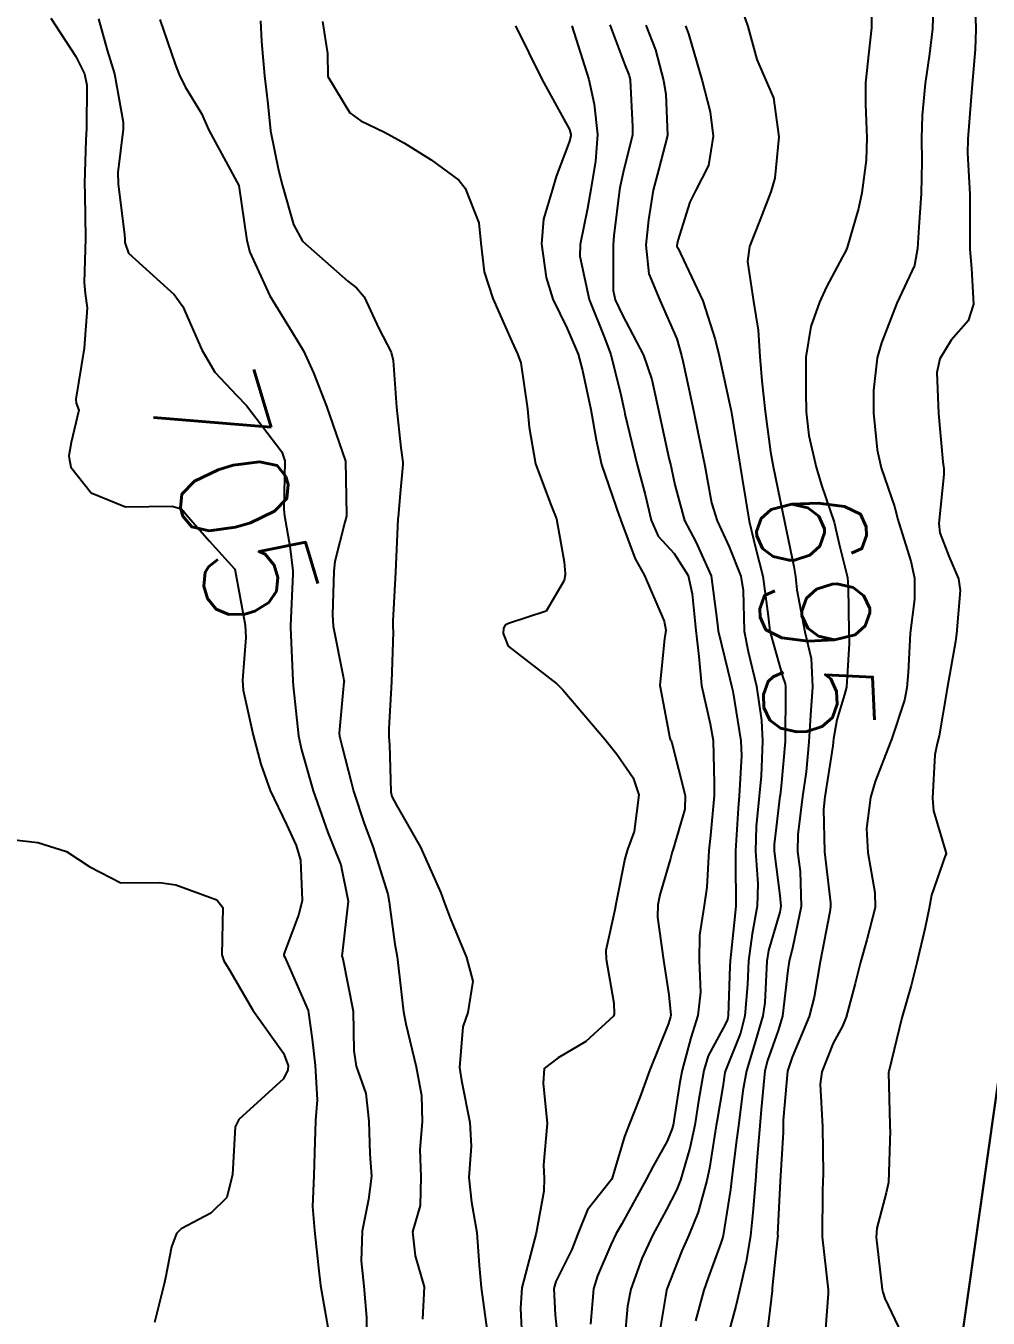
# Model space of a CAD drawing. Header units: metres. Extents: x 298520 to 308411, y 7433745 to 7450750.
# Drawn here: x 301160.29 to 301195.33, y 7443502.02 to 7443549.05 of the extents above; entities that cross this region are included whole.
import ezdxf
from ezdxf.enums import TextEntityAlignment as Align

# ---------------------------------------------------------------- set-up
doc = ezdxf.new("R2010")
doc.units = ezdxf.units.M
doc.header["$LTSCALE"] = 10
doc.linetypes.add('CONTINUO', pattern=[0])
doc.linetypes.add('DASHED', pattern=[0.75, 0.5, -0.25])
for name, color, linetype in [('Cotas', 45, 'Continuous'), ('Curvas de Nivel 1m', 11, 'Continuous'), ('Curvas de Nivel 5m', 15, 'Continuous'), ('Eixo_Estaqueamento', 45, 'CONTINUO'), ('Linha Férrea', 251, 'TRACKS'), ('Vias Secundárias', 230, 'DASHED')]:
    doc.layers.add(name, color=color, linetype=linetype)
doc.styles.add('Style-STANDARD', font='STANDARD.shx')
doc.linetypes.add('TRACKS', pattern='A,0.15,[130,ltypeshp.shx,S=0.25,R=0,X=0,Y=0],0.15', length=0.3)

msp = doc.modelspace()

# ---------------------------------------------------------------- linework, layer by layer
at = {"layer": 'Curvas de Nivel 1m', "flags": 128}
for points, elevation in [([(301186.142, 7443550.302), (301186.583, 7443549.023), (301186.915, 7443547.822), (301187.259, 7443547.013), (301187.514, 7443546.426), (301187.708, 7443545.006), (301187.562, 7443543.506), (301187.423, 7443543.009), (301187.033, 7443542.005), (301186.637, 7443541.021), (301186.572, 7443540.475), (301186.786, 7443539.018), (301186.956, 7443537.979), (301187.019, 7443537.014), (301187.089, 7443536.129), (301187.212, 7443535.018), (301187.406, 7443533.55), (301187.5, 7443533.014), (301187.913, 7443531.01), (301188.262, 7443529.37), (301188.317, 7443529.004), (301188.366, 7443528.523), (301188.653, 7443526.998), (301188.885, 7443526.026), (301188.938, 7443524.994), (301188.862, 7443523.96), (301188.808, 7443522.995), (301188.702, 7443521.896), (301188.57, 7443520.998), (301188.401, 7443519.623), (301188.391, 7443519.001), (301188.486, 7443518.275), (301188.524, 7443516.998), (301188.206, 7443515.481), (301188.084, 7443515.005), (301188.04, 7443514.683), (301187.839, 7443513.008), (301187.688, 7443512.485), (301187.293, 7443511.398), (301187.201, 7443511.015), (301187.063, 7443509.612), (301187.014, 7443509.016), (301186.912, 7443507.739), (301186.856, 7443507.018), (301186.769, 7443505.861), (301186.683, 7443505.019), (301186.526, 7443504.083), (301186.279, 7443503.023), (301186.139, 7443502.452), (301185.759, 7443501.028)], 696), ([(301194.851, 7443550.215), (301194.887, 7443548.922), (301194.855, 7443548.183), (301194.745, 7443546.924), (301194.702, 7443546.318), (301194.596, 7443544.925), (301194.584, 7443544.416), (301194.671, 7443542.924), (301194.669, 7443542.301), (301194.665, 7443540.924), (301194.73, 7443540.216), (301194.795, 7443538.922), (301194.607, 7443538.314), (301193.99, 7443537.607), (301193.567, 7443536.936), (301193.467, 7443536.427), (301193.526, 7443534.937), (301193.687, 7443533.183), (301193.724, 7443532.933), (301193.723, 7443532.725), (301193.531, 7443530.936), (301193.575, 7443530.601), (301193.901, 7443529.75), (301194.247, 7443528.926), (301194.313, 7443528.499), (301194.181, 7443526.927), (301194.141, 7443526.646), (301193.843, 7443524.93), (301193.544, 7443523.207), (301193.479, 7443522.935), (301193.393, 7443522.521), (301193.3, 7443520.937), (301193.337, 7443520.486), (301193.774, 7443519.016), (301193.799, 7443518.93), (301193.8, 7443518.902), (301193.772, 7443518.84), (301193.275, 7443517.412), (301193.183, 7443516.938), (301193.035, 7443516.24), (301192.735, 7443514.945), (301192.533, 7443514.126), (301192.191, 7443512.953), (301191.711, 7443510.997), (301191.708, 7443510.959), (301191.746, 7443509.05), (301191.752, 7443508.959), (301191.763, 7443508.846), (301191.699, 7443506.959), (301191.619, 7443506.576), (301191.276, 7443505.293), (301191.256, 7443504.963), (301191.475, 7443503.06), (301191.495, 7443502.961), (301191.571, 7443502.738), (301192.414, 7443500.951)], 693), ([(301193.326, 7443549.751), (301193.31, 7443548.942), (301193.197, 7443548.027), (301193.037, 7443546.946), (301192.925, 7443545.781), (301192.899, 7443544.948), (301192.912, 7443544.106), (301192.892, 7443542.947), (301192.81, 7443541.718), (301192.763, 7443540.949), (301192.648, 7443540.326), (301192.003, 7443538.96), (301191.443, 7443537.511), (301191.287, 7443536.967), (301191.16, 7443535.78), (301191.159, 7443534.968), (301191.292, 7443533.617), (301191.436, 7443532.965), (301191.919, 7443531.554), (301192.044, 7443531.088), (301192.074, 7443530.958), (301192.516, 7443529.567), (301192.656, 7443528.949), (301192.647, 7443528.183), (301192.49, 7443526.951), (301192.416, 7443525.519), (301192.374, 7443524.952), (301192.282, 7443524.507), (301191.815, 7443523.072), (301191.78, 7443522.994), (301191.77, 7443522.96), (301191.219, 7443521.545), (301191.044, 7443520.967), (301190.908, 7443519.843), (301190.949, 7443518.968), (301191.206, 7443517.51), (301191.215, 7443516.965), (301190.918, 7443515.782), (301190.682, 7443514.97), (301190.487, 7443514.197), (301190.159, 7443512.975), (301190.025, 7443512.641), (301189.683, 7443512.023), (301189.27, 7443510.986), (301189.211, 7443510.53), (301189.299, 7443508.985), (301189.324, 7443507.288), (301189.311, 7443506.985), (301189.295, 7443506.661), (301189.293, 7443504.985), (301189.509, 7443503.045), (301189.506, 7443502.981), (301189.503, 7443502.912), (301189.365, 7443500.983)], 694), ([(301161.197, 7443549.324), (301162.112, 7443547.932), (301162.43, 7443547.307), (301162.513, 7443546.891), (301162.498, 7443545.306), (301162.482, 7443544.901), (301162.425, 7443543.306), (301162.435, 7443542.92), (301162.462, 7443541.306), (301162.41, 7443539.708), (301162.451, 7443539.313), (301162.526, 7443538.791), (301162.415, 7443537.314), (301162.112, 7443535.465), (301162.127, 7443535.318), (301162.217, 7443535.058), (301161.941, 7443533.883), (301161.86, 7443533.395), (301161.865, 7443533.321), (301161.93, 7443532.993), (301162.665, 7443532.054), (301163.916, 7443531.549), (301165.621, 7443531.568), (301165.915, 7443531.481), (301166.03, 7443531.385), (301166.135, 7443531.267), (301166.962, 7443530.313), (301167.893, 7443529.291), (301167.912, 7443529.24), (301167.916, 7443529.217), (301168.283, 7443527.236), (301168.305, 7443526.789), (301168.182, 7443525.237), (301168.205, 7443524.869), (301168.571, 7443523.232), (301168.847, 7443522.185), (301169.187, 7443521.226), (301169.781, 7443519.98), (301170.134, 7443519.216), (301170.295, 7443518.685), (301170.35, 7443517.214), (301170.235, 7443516.718), (301169.724, 7443515.357), (301169.688, 7443515.255), (301169.691, 7443515.22), (301169.722, 7443515.156), (301170.576, 7443513.211), (301170.722, 7443512.175), (301170.823, 7443511.209), (301170.901, 7443509.967), (301170.841, 7443509.208), (301170.807, 7443508.036), (301170.78, 7443507.208), (301170.734, 7443506.086), (301170.803, 7443505.208), (301170.946, 7443503.85), (301171.016, 7443503.206), (301171.34, 7443501.418)], 706), ([(301165.167, 7443549.28), (301165.726, 7443547.657), (301165.869, 7443547.272), (301166.099, 7443546.832), (301166.689, 7443545.861), (301166.951, 7443545.257), (301168.053, 7443543.24), (301168.341, 7443541.237), (301168.454, 7443540.81), (301169.171, 7443539.228), (301169.993, 7443537.895), (301170.407, 7443537.216), (301170.769, 7443536.418), (301171.238, 7443535.207), (301171.933, 7443533.2), (301171.973, 7443531.258), (301171.965, 7443531.199), (301171.911, 7443530.989), (301171.54, 7443529.56), (301171.503, 7443529.204), (301171.459, 7443527.614), (301171.481, 7443527.204), (301171.845, 7443525.371), (301171.873, 7443525.23), (301171.877, 7443525.199), (301171.873, 7443525.169), (301171.837, 7443524.778), (301171.703, 7443523.312), (301171.713, 7443523.201), (301171.809, 7443522.81), (301172.136, 7443521.534), (301172.219, 7443521.194), (301172.613, 7443520.02), (301172.928, 7443519.183), (301173.467, 7443517.454), (301173.52, 7443517.173), (301173.541, 7443516.973), (301173.728, 7443515.635), (301173.807, 7443515.169), (301173.82, 7443515.071), (301174.047, 7443513.166), (301174.128, 7443512.727), (301174.51, 7443511.162), (301174.696, 7443510.126), (301174.721, 7443509.159), (301174.639, 7443508.158), (301174.669, 7443507.16), (301174.655, 7443506.117), (301174.377, 7443505.162), (301174.464, 7443504.292), (301174.792, 7443503.158), (301174.74, 7443501.984)], 704), ([(301168.833, 7443549.233), (301168.872, 7443548.483), (301168.983, 7443547.231), (301169.108, 7443546.215), (301169.198, 7443545.229), (301169.492, 7443543.796), (301169.642, 7443543.224), (301170.039, 7443541.819), (301170.36, 7443541.217), (301172.018, 7443539.754), (301172.331, 7443539.51), (301172.61, 7443539.191), (301173.142, 7443538.037), (301173.589, 7443537.176), (301173.672, 7443536.867), (301173.784, 7443535.173), (301173.941, 7443533.693), (301174.021, 7443533.169), (301174.022, 7443533.079), (301173.921, 7443532.024), (301173.848, 7443531.171), (301173.843, 7443531.102), (301173.755, 7443529.172), (301173.656, 7443527.384), (301173.661, 7443527.173), (301173.669, 7443526.981), (301173.611, 7443525.173), (301173.514, 7443523.478), (301173.514, 7443523.174), (301173.532, 7443522.896), (301173.583, 7443521.173), (301173.622, 7443521.003), (301173.788, 7443520.691), (301174.658, 7443519.161), (301175.406, 7443517.496), (301175.526, 7443517.152), (301175.737, 7443516.571), (301176.343, 7443515.144), (301176.568, 7443514.283), (301176.383, 7443513.143), (301176.209, 7443512.624), (301176.085, 7443511.146), (301176.15, 7443510.663), (301176.454, 7443509.142), (301176.506, 7443508.275), (301176.428, 7443507.142), (301176.514, 7443506.241), (301176.715, 7443505.139), (301176.799, 7443503.93), (301176.875, 7443503.137), (301177.08, 7443501.615)], 703), ([(301171.1, 7443549.21), (301171.277, 7443548.043), (301171.284, 7443547.208), (301172.09, 7443545.883), (301172.488, 7443545.595), (301173.347, 7443545.181), (301174.077, 7443544.781), (301175.056, 7443544.172), (301176.057, 7443543.43), (301176.292, 7443543.146), (301176.786, 7443541.884), (301176.86, 7443541.138), (301176.986, 7443540.099), (301177.298, 7443539.131), (301177.989, 7443537.558), (301178.197, 7443537.118), (301178.314, 7443536.782), (301178.559, 7443535.114), (301178.623, 7443534.444), (301178.846, 7443533.111), (301179.425, 7443531.598), (301179.617, 7443531.103), (301179.897, 7443529.548), (301179.925, 7443529.1), (301179.927, 7443529.065), (301179.889, 7443528.866), (301179.234, 7443527.745), (301177.866, 7443527.3), (301177.746, 7443527.241), (301177.679, 7443527.123), (301177.673, 7443526.935), (301177.856, 7443526.475), (301179.625, 7443525.102), (301179.84, 7443524.89), (301181.379, 7443523.084), (301181.808, 7443522.546), (301182.407, 7443521.679), (301182.614, 7443521.068), (301182.438, 7443519.728), (301182.205, 7443519.074), (301182.104, 7443518.738), (301181.779, 7443517.079), (301181.741, 7443516.873), (301181.411, 7443515.399), (301181.424, 7443515.083), (301181.699, 7443513.487), (301181.715, 7443513.08), (301181.692, 7443513.005), (301180.683, 7443512.09), (301179.677, 7443511.489), (301179.17, 7443511.108), (301179.131, 7443510.572), (301179.271, 7443509.106), (301179.136, 7443507.601), (301179.164, 7443507.107), (301179.15, 7443506.639), (301178.871, 7443505.111), (301178.62, 7443504.141), (301178.347, 7443503.119), (301178.307, 7443502.384), (301178.367, 7443501.118)], 702), ([(301178.122, 7443549.053), (301179.08, 7443547.11), (301180.085, 7443545.274), (301180.136, 7443545.099), (301180.139, 7443545.043), (301180.079, 7443544.813), (301179.605, 7443543.56), (301179.464, 7443543.106), (301179.142, 7443542.009), (301179.072, 7443541.11), (301179.241, 7443539.888), (301179.484, 7443539.105), (301179.997, 7443538.034), (301180.399, 7443537.096), (301180.567, 7443536.504), (301180.859, 7443535.091), (301181.057, 7443533.978), (301181.249, 7443533.087), (301181.914, 7443531.183), (301181.939, 7443531.105), (301181.948, 7443531.079), (301182.474, 7443529.647), (301182.809, 7443529.066), (301183.534, 7443527.389), (301183.59, 7443527.054), (301183.549, 7443526.744), (301183.376, 7443525.057), (301183.745, 7443523.12), (301183.77, 7443523.051), (301183.786, 7443523.024), (301183.812, 7443522.953), (301184.297, 7443521.045), (301184.288, 7443520.545), (301183.85, 7443519.049), (301183.831, 7443518.991), (301183.768, 7443518.752), (301183.374, 7443517.43), (301183.302, 7443517.057), (301183.293, 7443516.611), (301183.507, 7443515.053), (301183.704, 7443513.791), (301183.772, 7443513.049), (301183.763, 7443512.979), (301183.69, 7443512.74), (301183.014, 7443511.06), (301182.648, 7443510.05), (301182.258, 7443509.071), (301182.085, 7443508.635), (301181.632, 7443507.08), (301181.623, 7443507.064), (301180.738, 7443505.962), (301180.391, 7443505.092), (301180.175, 7443504.517), (301179.585, 7443503.354), (301179.52, 7443503.101), (301179.569, 7443502.144), (301179.675, 7443501.099)], 701), ([(301181.556, 7443549.086), (301182.108, 7443547.634), (301182.264, 7443547.237), (301182.297, 7443547.077), (301182.383, 7443545.373), (301182.378, 7443545.076), (301182.327, 7443544.828), (301182.064, 7443543.819), (301181.929, 7443543.208), (301181.907, 7443543.081), (301181.708, 7443541.412), (301181.679, 7443541.084), (301181.68, 7443539.419), (301181.753, 7443539.083), (301182.005, 7443538.544), (301182.786, 7443537.068), (301183.086, 7443536.176), (301183.326, 7443535.06), (301183.723, 7443533.266), (301183.775, 7443533.052), (301183.806, 7443532.926), (301183.926, 7443532.349), (301184.279, 7443531.046), (301184.682, 7443530.265), (301185.246, 7443529.036), (301185.45, 7443527.453), (301185.497, 7443527.034), (301185.849, 7443525.59), (301185.99, 7443525.029), (301186.035, 7443524.833), (301186.329, 7443523.025), (301186.348, 7443522.484), (301186.264, 7443521.025), (301186.233, 7443520.581), (301186.132, 7443519.026), (301186.136, 7443518.657), (301186.145, 7443517.026), (301186.113, 7443516.653), (301185.935, 7443515.028), (301185.925, 7443514.823), (301185.871, 7443513.028), (301185.839, 7443512.881), (301185.688, 7443512.568), (301185.143, 7443511.57), (301184.98, 7443511.037), (301184.787, 7443509.913), (301184.652, 7443509.04), (301184.475, 7443508.207), (301184.125, 7443507.045), (301183.987, 7443506.679), (301183.612, 7443505.953), (301183.118, 7443505.057), (301182.72, 7443504.189), (301182.317, 7443503.069), (301182.194, 7443502.45), (301182.082, 7443501.072)], 699), ([(301182.873, 7443549.069), (301183.221, 7443548.171), (301183.514, 7443547.059), (301183.601, 7443546.561), (301183.656, 7443545.056), (301183.332, 7443543.793), (301183.13, 7443543.064), (301182.965, 7443541.989), (301182.87, 7443541.067), (301182.98, 7443540.023), (301183.378, 7443539.06), (301183.992, 7443537.662), (301184.172, 7443537.048), (301184.228, 7443536.8), (301184.606, 7443535.044), (301184.779, 7443534.213), (301185.015, 7443533.039), (301185.261, 7443531.695), (301185.46, 7443531.035), (301185.903, 7443530.088), (301186.33, 7443529.026), (301186.407, 7443528.503), (301186.449, 7443527.024), (301186.593, 7443526.285), (301186.899, 7443525.019), (301187.075, 7443523.766), (301187.117, 7443523.017), (301187.064, 7443521.753), (301186.996, 7443521.018), (301186.889, 7443519.912), (301186.862, 7443519.019), (301186.95, 7443517.823), (301186.927, 7443517.018), (301186.744, 7443516.009), (301186.61, 7443515.021), (301186.568, 7443514.164), (301186.478, 7443513.022), (301186.315, 7443512.395), (301185.771, 7443511.029), (301185.748, 7443510.954), (301185.667, 7443510.434), (301185.464, 7443509.223), (301185.434, 7443509.032), (301185.18, 7443507.484), (301185.088, 7443507.035), (301184.771, 7443505.879), (301184.428, 7443505.042), (301184.174, 7443504.464), (301183.624, 7443503.05), (301183.616, 7443503.016), (301183.579, 7443502.805), (301183.334, 7443501.275)], 698), ([(301184.317, 7443549.048), (301184.415, 7443548.752), (301184.921, 7443547.042), (301185.211, 7443545.919), (301185.323, 7443545.038), (301185.145, 7443543.961), (301184.67, 7443543.044), (301184.468, 7443542.627), (301184.035, 7443541.24), (301184.002, 7443541.05), (301184.002, 7443541.02), (301184.032, 7443540.969), (301184.946, 7443539.041), (301185.396, 7443537.632), (301185.536, 7443537.034), (301185.963, 7443535.087), (301185.973, 7443535.04), (301186.303, 7443533.026), (301186.379, 7443532.575), (301186.631, 7443531.023), (301186.86, 7443530.063), (301187.133, 7443529.018), (301187.316, 7443527.571), (301187.383, 7443527.015), (301187.847, 7443525.381), (301187.941, 7443525.106), (301187.951, 7443525.008), (301187.948, 7443524.902), (301187.935, 7443523.008), (301187.797, 7443521.38), (301187.757, 7443521.046), (301187.752, 7443521.01), (301187.536, 7443519.251), (301187.537, 7443519.012), (301187.749, 7443517.4), (301187.781, 7443517.009), (301187.741, 7443516.793), (301187.338, 7443515.403), (301187.274, 7443515.014), (301187.204, 7443513.511), (301187.132, 7443513.016), (301186.801, 7443511.9), (301186.528, 7443511.021), (301186.394, 7443510.294), (301186.238, 7443509.024), (301186.17, 7443508.5), (301185.99, 7443507.026), (301185.947, 7443506.7), (301185.683, 7443505.029), (301185.67, 7443504.961), (301185.599, 7443504.745), (301185.132, 7443503.482), (301184.976, 7443503.036), (301184.681, 7443501.924)], 697), ([(301159.774, 7443519.444), (301160.734, 7443519.33), (301161.768, 7443518.999), (301162.619, 7443518.448), (301163.751, 7443517.857), (301165.156, 7443517.872), (301165.751, 7443517.784), (301167.244, 7443517.247), (301167.465, 7443516.969), (301167.425, 7443515.244), (301167.497, 7443515.02), (301167.717, 7443514.669), (301168.561, 7443513.231), (301169.68, 7443511.661), (301169.838, 7443511.218), (301169.836, 7443511.053), (301169.668, 7443510.728), (301168.045, 7443509.244), (301167.915, 7443508.98), (301167.82, 7443507.247), (301167.614, 7443506.406), (301167.026, 7443505.838), (301165.943, 7443505.267), (301165.772, 7443505.097), (301165.596, 7443504.61), (301165.375, 7443503.482), (301165.327, 7443503.273), (301164.98, 7443501.857)], 707)]:
    msp.add_lwpolyline(points, dxfattribs=dict(at, elevation=elevation))
at = {"layer": 'Curvas de Nivel 5m', "flags": 128}
for points, elevation in [([(301191.076, 7443550.033), (301191.088, 7443548.97), (301190.982, 7443548.104), (301190.872, 7443546.972), (301190.87, 7443546.197), (301190.917, 7443544.972), (301190.885, 7443544.157), (301190.727, 7443542.973), (301190.617, 7443542.404), (301190.194, 7443540.978), (301190.145, 7443540.865), (301190.028, 7443540.636), (301189.446, 7443539.551), (301189.19, 7443538.988), (301188.876, 7443538.11), (301188.689, 7443536.993), (301188.688, 7443535.717), (301188.708, 7443534.999), (301188.805, 7443534.143), (301189.065, 7443532.993), (301189.267, 7443532.33), (301189.721, 7443530.983), (301189.761, 7443530.832), (301189.905, 7443530.187), (301190.216, 7443528.977), (301190.237, 7443528.628), (301190.264, 7443526.976), (301190.269, 7443526.565), (301190.174, 7443524.977), (301190.105, 7443524.711), (301189.825, 7443523.789), (301189.699, 7443523.097), (301189.689, 7443522.982), (301189.675, 7443522.845), (301189.382, 7443520.986), (301189.341, 7443520.539), (301189.377, 7443518.986), (301189.589, 7443517.139), (301189.593, 7443516.982), (301189.566, 7443516.807), (301189.218, 7443514.988), (301188.999, 7443513.695), (301188.816, 7443512.993), (301188.197, 7443511.521), (301188.031, 7443511.005), (301187.868, 7443509.22), (301187.868, 7443509.007), (301187.865, 7443508.791), (301187.755, 7443507.008), (301187.667, 7443505.072), (301187.668, 7443505.009), (301187.666, 7443504.945), (301187.592, 7443504.283), (301187.473, 7443503.112), (301187.462, 7443503.011), (301187.264, 7443501.305)], 695), ([(301162.934, 7443549.302), (301163.256, 7443548.158), (301163.517, 7443547.296), (301163.831, 7443545.547), (301163.83, 7443545.293), (301163.646, 7443543.707), (301163.648, 7443543.294), (301163.88, 7443541.447), (301163.891, 7443541.291), (301163.897, 7443541.158), (301164.028, 7443540.77), (301165.693, 7443539.273), (301166.006, 7443538.832), (301166.696, 7443537.259), (301167.173, 7443536.45), (301167.967, 7443535.611), (301168.324, 7443535.236), (301169.613, 7443533.548), (301169.723, 7443533.222), (301169.692, 7443531.445), (301169.714, 7443531.222), (301169.902, 7443530.107), (301170.008, 7443529.219), (301170.008, 7443529.102), (301169.935, 7443527.219), (301169.934, 7443527.148), (301170.018, 7443525.218), (301170.031, 7443525.028), (301170.223, 7443523.216), (301170.324, 7443522.699), (301170.754, 7443521.21), (301171.291, 7443519.692), (301171.485, 7443519.203), (301171.763, 7443518.514), (301172.024, 7443517.196), (301171.809, 7443515.284), (301171.802, 7443515.199), (301171.829, 7443515.09), (301172.205, 7443513.192), (301172.234, 7443511.747), (301172.323, 7443511.19), (301172.678, 7443510.2), (301172.785, 7443509.183), (301172.821, 7443507.996), (301172.874, 7443507.181), (301172.773, 7443506.341), (301172.536, 7443505.186), (301172.508, 7443504.103), (301172.605, 7443503.185), (301172.702, 7443502.046), (301172.708, 7443501.183)], 705), ([(301180.17, 7443549.052), (301180.789, 7443547.093), (301180.983, 7443546.202), (301181.11, 7443545.09), (301181.04, 7443544.119), (301180.863, 7443543.092), (301180.739, 7443542.4), (301180.474, 7443541.096), (301180.462, 7443540.662), (301180.808, 7443539.092), (301181.347, 7443537.732), (301181.597, 7443537.084), (301181.968, 7443535.567), (301182.055, 7443535.169), (301182.075, 7443535.078), (301182.107, 7443534.932), (301182.555, 7443533.071), (301182.844, 7443531.988), (301183.063, 7443531.063), (301183.322, 7443530.474), (301183.901, 7443529.843), (301184.414, 7443529.045), (301184.553, 7443528.373), (301184.688, 7443527.042), (301184.794, 7443526.1), (301184.896, 7443525.039), (301185.214, 7443523.644), (301185.321, 7443523.035), (301185.353, 7443521.479), (301185.356, 7443521.034), (301185.228, 7443519.586), (301185.165, 7443519.036), (301185.089, 7443517.7), (301184.989, 7443517.038), (301184.819, 7443515.953), (301184.812, 7443515.039), (301184.856, 7443513.888), (301184.761, 7443513.039), (301184.502, 7443512.225), (301184.19, 7443511.045), (301184.111, 7443510.603), (301183.86, 7443509.048), (301183.819, 7443508.88), (301183.644, 7443508.464), (301183.135, 7443507.552), (301182.879, 7443507.061), (301181.989, 7443505.456), (301181.777, 7443505.077), (301181.599, 7443504.687), (301181.11, 7443503.562), (301180.958, 7443503.086), (301180.854, 7443501.797)], 700)]:
    msp.add_lwpolyline(points, dxfattribs=dict(at, elevation=elevation))
at = {"layer": 'Eixo_Estaqueamento'}
msp.add_lwpolyline([(301196.167, 7443643.146, 0.007667), (301197.204, 7443633.937), (301198.183, 7443625.385), (301198.702, 7443618.87), (301199.281, 7443610.703), (301199.927, 7443598.374), (301200.162, 7443588.233), (301200.282, 7443573.9), (301200.059, 7443564.719), (301199.581, 7443554.271), (301198.978, 7443543.028), (301197.815, 7443528.847), (301196.062, 7443513.194), (301194.095, 7443499.341), (301192.552, 7443489.809), (301190.748, 7443479.811), (301187.696, 7443463.235), (301184.295, 7443446.536), (301181.694, 7443433.864), (301178.924, 7443420.669), (301174.68, 7443401.171), (301172.81, 7443391.595), (301169.449, 7443374.231)], format="xyb", dxfattribs=at)
at = {"layer": 'Linha Férrea', "flags": 128}
msp.add_lwpolyline([(307827.162, 7434249.95), (307821.558, 7434258.806), (307819.524, 7434262.43), (307816.304, 7434268.219), (307813.681, 7434272.301), (307811.637, 7434275.461), (307798.221, 7434296.136), (307773.738, 7434334.032), (307761.734, 7434352.011), (307752.472, 7434367.888), (307735.134, 7434393.38), (307710.738, 7434431.015), (307694.807, 7434455.28), (307677.699, 7434482.208), (307665.381, 7434501.663), (307643.884, 7434534.842), (307627.559, 7434562.543), (307613.51, 7434586.874), (307596.955, 7434617.47), (307576.402, 7434659.978), (307564.169, 7434687.319), (307541.059, 7434734.946), (307530.172, 7434758.545), (307516.917, 7434785.92), (307501.763, 7434817.247), (307481.679, 7434859.302), (307459.201, 7434904.199), (307442.79, 7434936.268), (307425.275, 7434968.915), (307411.694, 7434992.242), (307402.565, 7435007.679), (307388.848, 7435028.501), (307366.947, 7435058.298), (307352.497, 7435076.75), (307335.708, 7435095.815), (307323.737, 7435108.404), (307304.876, 7435127.211), (307280.641, 7435149.596), (307260.895, 7435166.247), (307239.502, 7435183.006), (307222.59, 7435195.397), (307206.912, 7435206.431), (307191.542, 7435216.923), (307180.978, 7435223.581), (307147.083, 7435245.035), (307110.179, 7435267.866), (307071.327, 7435292.081), (307013.035, 7435328.917), (306934.22, 7435378.293), (306890.853, 7435406.012), (306860.761, 7435425.266), (306830.445, 7435444.172), (306783.165, 7435474.002), (306743.292, 7435499.125), (306730.646, 7435506.804), (306700.006, 7435524.558), (306649.968, 7435556.158), (306620.536, 7435574.685), (306585.884, 7435596.365), (306549.21, 7435619.443), (306511.464, 7435642.992), (306481.3, 7435662.066), (306449.914, 7435681.79), (306417.31, 7435702.158), (306386.499, 7435720.658), (306359.57, 7435735.78), (306332.265, 7435749.95), (306295.736, 7435767.254), (306254.914, 7435784.832), (306234.551, 7435793.029), (306198.8, 7435806.042), (306177.427, 7435813.736), (306139.201, 7435826.142), (306101.034, 7435838.043), (306051.969, 7435853.031), (306008.186, 7435866.647), (306003.579, 7435868.042), (305974.115, 7435878.736), (305939.654, 7435889.448), (305902.227, 7435900.737), (305881.18, 7435906.223), (305868.578, 7435910.192), (305845.541, 7435919.118), (305815.171, 7435933.297), (305786.711, 7435949.033), (305760.876, 7435966.424), (305735.18, 7435986.894), (305723.755, 7435997.052), (305696.097, 7436025.188), (305678.2, 7436047.897), (305661.02, 7436071.863), (305645.017, 7436096.315), (305622.371, 7436129.703), (305596.142, 7436168.749), (305576.091, 7436198.746), (305559.429, 7436223.15), (305539.44, 7436252.716), (305521.42, 7436279.841), (305512.691, 7436292.824), (305499.486, 7436312.983), (305480.027, 7436341.606), (305460.301, 7436370.83), (305441.558, 7436398.43), (305421.25, 7436428.242), (305402.577, 7436456.088), (305384.092, 7436483.75), (305369.125, 7436505.554), (305351.225, 7436532.173), (305338.344, 7436551.44), (305322.726, 7436574.869), (305306.914, 7436598.296), (305293.244, 7436619.058), (305277.818, 7436644.307), (305263.888, 7436668.981), (305254.713, 7436687.725), (305243.781, 7436710.837), (305233.952, 7436734.393), (305225.106, 7436755.865), (305215.533, 7436780.472), (305201.607, 7436815.682), (305193.173, 7436837.83), (305177.384, 7436877.752), (305166.792, 7436904.686), (305153.942, 7436937.689), (305141.501, 7436969.136), (305130.697, 7436996.497), (305122.016, 7437018.504), (305113.061, 7437043.102), (305101.513, 7437072.011), (305093.245, 7437092.935), (305082.037, 7437121.364), (305073.353, 7437143.916), (305060.568, 7437176.453), (305050.18, 7437206.397), (305043.414, 7437227.867), (305037.467, 7437248.165), (305034.526, 7437261.706), (305031.724, 7437274.104), (305028.718, 7437297.869), (305025.03, 7437326.573), (305023.117, 7437358.555), (305023.119, 7437387.114), (305024.829, 7437414.867), (305027.312, 7437439.505), (305027.407, 7437441.256), (305030.711, 7437462.666), (305036.039, 7437488.902), (305042.465, 7437516.919), (305048.776, 7437544.538), (305055.475, 7437572.1), (305062.866, 7437603.389), (305069.498, 7437630.688), (305077.032, 7437662.821), (305085.46, 7437698.138), (305091.819, 7437727.643), (305097.21, 7437749.95), (305103.918, 7437777.268), (305111.101, 7437807.1), (305121.202, 7437849.915), (305125.406, 7437866.973), (305130.992, 7437888.732), (305137.356, 7437914.575), (305143.477, 7437941.139), (305150.277, 7437969.227), (305155.626, 7437993.858), (305160.498, 7438017.389), (305165.529, 7438047.968), (305167.399, 7438065.921), (305168.452, 7438080.499), (305168.697, 7438098.822), (305168.499, 7438111.609), (305167.442, 7438129.409), (305165.734, 7438144.803), (305163.051, 7438159.253), (305157.36, 7438183.653), (305149.712, 7438209.61), (305142.146, 7438230.516), (305132.877, 7438252.552), (305120.435, 7438277.838), (305109.119, 7438297.22), (305107.007, 7438300.233), (305099.258, 7438311.382), (305091.426, 7438322.415), (305083.384, 7438332.797), (305079.569, 7438337.519), (305074.8, 7438344.056), (305056.823, 7438367.077), (305041.935, 7438386.352), (305023.225, 7438411.978), (305005.975, 7438436.561), (304993.284, 7438456.495), (304983.121, 7438473.171), (304969.538, 7438498.699), (304959.938, 7438517.087), (304947.328, 7438543.432), (304933.09, 7438572.791), (304924.306, 7438590.948), (304918.204, 7438604.464), (304911.783, 7438619.158), (304905.926, 7438632.437), (304900.315, 7438648.46), (304895.834, 7438661.886), (304892.174, 7438674.496), (304887.946, 7438691.238), (304884.694, 7438706.937), (304881.848, 7438723.698), (304879.326, 7438740.134), (304878.187, 7438758.916), (304877.537, 7438778.358), (304877.211, 7438799.094), (304877.455, 7438830.881), (304877.861, 7438863.017), (304878.268, 7438892.702), (304878.595, 7438920.109), (304878.677, 7438952.239), (304877.945, 7438980.303), (304876.318, 7439009.018), (304874.936, 7439022.788), (304873.229, 7439037.841), (304870.14, 7439056.141), (304864.855, 7439082.077), (304859.079, 7439105.013), (304850.377, 7439133.889), (304843.057, 7439154.06), (304836.382, 7439171.237), (304828.249, 7439190.114), (304817.674, 7439211.83), (304806.69, 7439232.736), (304796.364, 7439250.871), (304785.222, 7439269.009), (304772.779, 7439289.097), (304755.7, 7439316.738), (304736.912, 7439345.938), (304718.848, 7439374.335), (304700.222, 7439403.624), (304676.465, 7439440.714), (304659.061, 7439468.061), (304641.493, 7439495.549), (304629.289, 7439514.996), (304612.29, 7439541.915), (304598.786, 7439563.312), (304583.088, 7439588.524), (304568.608, 7439611.383), (304554.371, 7439633.59), (304540.465, 7439656.114), (304527.858, 7439675.88), (304515.488, 7439695.965), (304501.015, 7439718.74), (304492.557, 7439732.179), (304481.09, 7439749.95), (304464.698, 7439773.555), (304458.701, 7439781.55), (304447.468, 7439795.482), (304430.85, 7439814.016), (304417.942, 7439826.867), (304407.625, 7439836.385), (304393.358, 7439848.486), (304380.404, 7439858.342), (304362.661, 7439870.737), (304347.086, 7439880.296), (304333.248, 7439887.82), (304320.73, 7439894.061), (304304.927, 7439900.989), (304286.443, 7439908.157), (304266.642, 7439915.416), (304246.691, 7439922.501), (304225.186, 7439929.977), (304198.999, 7439939.195), (304168.468, 7439950.001), (304152.888, 7439955.629), (304135.919, 7439962.486), (304121.351, 7439968.798), (304105.783, 7439976.385), (304088.736, 7439985.334), (304071.183, 7439995.831), (304051.503, 7440008.737), (304042.509, 7440015.334), (304023.022, 7440030.473), (304002.682, 7440048.64), (303992.184, 7440058.522), (303980.444, 7440070.491), (303965.024, 7440086.226), (303949.368, 7440102.496), (303932.051, 7440120.671), (303917.21, 7440136.166), (303903.071, 7440150.772), (303879.085, 7440174.998), (303863.629, 7440189.711), (303849.061, 7440203.116), (303838.551, 7440211.886), (303825.964, 7440222.577), (303811.471, 7440233.814), (303798.026, 7440243.583), (303789.167, 7440249.782, 0.048699), (303782.733, 7440254.326, -0.013971), (303778.977, 7440256.716, 0.011385), (303767.539, 7440264.078, 0.000455), (303759.243, 7440269.144, 0.004014), (303749.319, 7440275.082, 0.008965), (303739.521, 7440280.605), (303729.166, 7440286.199), (303717.711, 7440292.151), (303693.717, 7440304.367), (303679.104, 7440311.896), (303660.942, 7440321.331), (303642.972, 7440330.918), (303636.468, 7440334.548), (303624.836, 7440341.295), (303611.994, 7440348.943), (303603.079, 7440354.598), (303596.281, 7440359.102), (303587.51, 7440365.427), (303578.605, 7440372.221), (303569.48, 7440379.633), (303558.633, 7440389.129), (303549.894, 7440397.253), (303541.539, 7440405.465), (303534.882, 7440412.293), (303523.465, 7440424.473), (303512.292, 7440437.463), (303502.617, 7440449.258), (303497.008, 7440456.501), (303488.044, 7440468.694), (303481.424, 7440477.682), (303475.375, 7440486.349), (303465.786, 7440500.535), (303456.113, 7440515.599), (303445.613, 7440532.252), (303432.87, 7440552.628), (303423.186, 7440568.064, -0.000757), (303417.987, 7440576.145, 0.007668), (303411.654, 7440585.694), (303403.602, 7440597.441), (303394.768, 7440609.244), (303388.857, 7440616.919), (303381.264, 7440625.91), (303374.43, 7440633.824), (303364.889, 7440644.089), (303358.774, 7440650.239), (303349.646, 7440658.739), (303339.722, 7440667.523), (303332.656, 7440673.464), (303326.724, 7440678.049, -0.018136), (303320.919, 7440682.537, 0.027105), (303312.535, 7440688.782, -0.001525), (303306.785, 7440692.624), (303296.835, 7440699.316), (303291.583, 7440702.647), (303280.845, 7440709.238, 0.008003), (303271.247, 7440714.648, 0.013057), (303255.936, 7440722.447, -0.001991), (303248.373, 7440726.091, 0.012147), (303243.6, 7440728.272, -0.002135), (303237.368, 7440730.971), (303223.7, 7440736.96), (303210.103, 7440742.741), (303193.904, 7440749.566), (303189.82, 7440751.298), (303177.394, 7440756.464), (303158.988, 7440764.273), (303141.646, 7440771.615), (303117.098, 7440781.981), (303101.554, 7440788.524), (303093.446, 7440792.234), (303076.052, 7440800.18), (303054.932, 7440810.372), (303040.156, 7440817.979), (303025.349, 7440825.886), (303013.344, 7440832.756), (303004.06, 7440838.538), (302994.271, 7440845.093), (302982.623, 7440853.413), (302969.58, 7440863.652), (302962.58, 7440869.547), (302953.339, 7440877.801), (302943.024, 7440887.539), (302938.586, 7440892.147), (302933.331, 7440897.537), (302924.321, 7440907.75), (302915.904, 7440917.945), (302907.517, 7440928.751), (302899.78, 7440938.97), (302892.734, 7440949.154), (302888.762, 7440955.109), (302884.574, 7440961.747), (302879.485, 7440969.887), (302873.287, 7440980.614), (302867.777, 7440990.898), (302859.79, 7441006.768), (302851.229, 7441025.298), (302846.823, 7441035.61), (302841.669, 7441047.987), (302837.148, 7441059.318), (302829.38, 7441078.789), (302825.24, 7441088.834), (302821.857, 7441097.357), (302816.249, 7441111.473), (302810.672, 7441125.205), (302804.678, 7441140.046), (302799.05, 7441153.537), (302792.202, 7441169.326), (302786.803, 7441181.368), (302782.699, 7441189.728), (302780.991, 7441193.272, -0.024435), (302778.706, 7441197.526, 0.018839), (302775.042, 7441204.531), (302769.048, 7441215.01), (302764.16, 7441223.098), (302758.012, 7441232.567), (302751.033, 7441242.929), (302746.425, 7441249.467, 0.01417), (302742.29, 7441255.115, -0.010578), (302734.95, 7441264.491, 0.026045), (302726.645, 7441274.447), (302714.77, 7441287.265), (302702.588, 7441299.413), (302690.064, 7441310.886), (302682.561, 7441317.234), (302675.22, 7441323.247), (302666.869, 7441329.42, 0.027574), (302658.671, 7441335.283, -0.011091), (302655.152, 7441337.629, 0.01172), (302645.719, 7441343.898, 0.006642), (302635.246, 7441350.318, 0.010482), (302620.241, 7441358.823, 0.013683), (302599.223, 7441369.429, 0.008553), (302586.726, 7441375.052, 0.011788), (302575.046, 7441379.747, 0.002778), (302570.558, 7441381.4), (302560.876, 7441384.907), (302551.005, 7441388.04), (302546.217, 7441389.527, -0.019135), (302544.903, 7441389.88, 0.019296), (302522.937, 7441395.786, 0.000461), (302511.662, 7441398.344, 0.010049), (302501.513, 7441400.424), (302492.392, 7441402.102), (302485.288, 7441403.295), (302471.447, 7441405.533), (302444.869, 7441409.521), (302415.277, 7441413.929), (302384.345, 7441418.639), (302365.976, 7441421.32), (302360.247, 7441421.986), (302338.704, 7441425.134), (302306.002, 7441430.395), (302286.923, 7441434.198), (302278.604, 7441436.007), (302270.237, 7441438.277), (302260.05, 7441441.209), (302248.718, 7441444.793), (302234.932, 7441449.831), (302225.681, 7441453.688), (302223.91, 7441454.587), (302211.722, 7441460.078), (302198.55, 7441466.939), (302185.194, 7441474.434), (302176.266, 7441480.044), (302166.746, 7441486.088), (302155.705, 7441493.817), (302145.197, 7441501.908), (302133.651, 7441511.457), (302124.111, 7441520.003), (302113.796, 7441530.075), (302104.384, 7441540.03), (302095.467, 7441550.013), (302086.579, 7441560.931), (302077.65, 7441573.115), (302070.772, 7441583.077), (302062.647, 7441595.881), (302055.334, 7441608.401), (302048.687, 7441620.587), (302040.377, 7441636.793), (302032.957, 7441653.052), (302027.217, 7441666.295), (302023.745, 7441674.151), (302020.233, 7441682.946), (302013.855, 7441699.656), (302006.743, 7441720.028), (302000.143, 7441739.465), (301996.81, 7441749.517), (301993.173, 7441760.442), (301988.741, 7441774.004), (301985.313, 7441784.598), (301976.672, 7441811.028), (301970.969, 7441828.13), (301966.757, 7441840.46), (301961.824, 7441854.796), (301956.599, 7441869.324), (301952.694, 7441879.426), (301950.212, 7441885.776), (301947.263, 7441893.123), (301942.827, 7441902.996), (301936.943, 7441915.47), (301925.249, 7441938.089), (301919.939, 7441947.811), (301913.515, 7441959.082), (301904.124, 7441974.92), (301894.52, 7441990.438), (301891.413, 7441995.461), (301886.489, 7442003.183), (301878.67, 7442015.285), (301873.464, 7442023.436), (301865.157, 7442036.288), (301855.839, 7442050.938), (301845.976, 7442066.833), (301838.272, 7442079.461), (301830.416, 7442092.887), (301825.548, 7442101.779), (301821.376, 7442109.453), (301815.662, 7442120.908), (301811.106, 7442130.238), (301807.699, 7442137.999), (301806.423, 7442140.601, 0.023261), (301801.857, 7442152.453, -0.028715), (301797.552, 7442164.003, 0.012936), (301793.732, 7442175.332, -0.025942), (301792.423, 7442179.575, 0.006006), (301789.905, 7442189.062, -0.014708), (301788.14, 7442196.216), (301785.975, 7442206.246), (301784.367, 7442214.306, 0.006026), (301783.559, 7442218.841, -0.007665), (301782.521, 7442224.78, -0.006079), (301780.959, 7442235.44, -0.002739), (301779.703, 7442245.206), (301779.178, 7442249.477), (301778.675, 7442254.381), (301778.065, 7442260.482), (301777.318, 7442271.291), (301776.984, 7442275.413), (301775.911, 7442292.595), (301775.204, 7442301.965), (301774.189, 7442318.205), (301773.646, 7442327.416), (301773.089, 7442335.875), (301772.127, 7442350.268), (301771.292, 7442362.115), (301770.725, 7442371.572), (301769.865, 7442382.07), (301768.552, 7442394.647), (301768.148, 7442398.421), (301767.394, 7442406.074), (301767.009, 7442408.608), (301766.499, 7442411.782), (301764.779, 7442423.533), (301763.465, 7442430.863), (301760.77, 7442444.807), (301759.479, 7442450.076), (301758.259, 7442454.401), (301755.339, 7442466.071), (301751.665, 7442478.105, 0.014406), (301747.843, 7442489.506, -0.000078), (301746.016, 7442494.48), (301743.45, 7442501.467), (301738.686, 7442513.328), (301735.709, 7442520.321), (301732.431, 7442527.285), (301727.104, 7442538.17), (301722.927, 7442546.111, 0.012187), (301718.524, 7442554.109, 0.000535), (301713.357, 7442562.952, 0.014127), (301707.985, 7442571.558, 0.00131), (301703.078, 7442578.904, 0.005502), (301696.107, 7442589.038, 0.012739), (301690.664, 7442596.364, -0.003293), (301687.73, 7442600.161, 0.014011), (301683.494, 7442605.405), (301674.266, 7442616.2), (301665.746, 7442625.395), (301657.648, 7442633.669), (301647.393, 7442643.457), (301636.008, 7442653.979), (301626.6, 7442662.308), (301605.302, 7442680.695), (301585.626, 7442697.221), (301571.106, 7442709.224), (301556.026, 7442721.963), (301546.373, 7442729.879), (301533.385, 7442740.748), (301522.722, 7442749.605), (301509.812, 7442760.238), (301495.057, 7442772.28), (301477.473, 7442786.656), (301465.134, 7442796.879), (301456.431, 7442804.066), (301435.244, 7442821.757), (301421.836, 7442832.858), (301396.975, 7442853.686), (301385.141, 7442863.625), (301370.663, 7442875.779), (301364.72, 7442880.333), (301363.394, 7442881.709), (301340.635, 7442900.571), (301323.028, 7442915.478), (301312.785, 7442924.11), (301300.577, 7442934.699), (301285.849, 7442948.16), (301276.269, 7442957.316), (301270.655, 7442962.881), (301259.99, 7442974.031), (301253.515, 7442981.219), (301247.895, 7442987.531), (301240.384, 7442996.742), (301229.998, 7443009.989), (301221.855, 7443021.632), (301213.131, 7443035.04), (301205.731, 7443047.193), (301200.054, 7443057.202), (301196.13, 7443064.495), (301190.777, 7443075.159), (301186.743, 7443083.781), (301181.573, 7443095.717), (301178.314, 7443103.871), (301173.662, 7443116.191), (301169.173, 7443129.408), (301164.144, 7443147.31, -0.01791), (301159.61, 7443166.203, -0.00496), (301157.559, 7443176.875, -0.011511), (301154.972, 7443193.236, -0.007375), (301153.508, 7443205.472), (301152.718, 7443213.017, -0.00222), (301152.224, 7443222.44), (301151.729, 7443232.749), (301151.603, 7443240.182), (301151.639, 7443249.448), (301151.725, 7443255.841, -0.000163), (301152.025, 7443263.846, -0.011094), (301152.62, 7443273.75), (301153.007, 7443278.435), (301153.225, 7443280.621), (301153.695, 7443286.694, -0.028501), (301154.086, 7443291.63), (301155.314, 7443300.595), (301156.339, 7443307.456), (301157.491, 7443314.977), (301159.202, 7443325.07), (301161.789, 7443338.495), (301165.144, 7443354.564), (301169.449, 7443374.231), (301172.81, 7443391.595), (301174.68, 7443401.171), (301178.924, 7443420.669), (301181.694, 7443433.864), (301184.295, 7443446.536), (301187.696, 7443463.235), (301190.748, 7443479.811), (301192.552, 7443489.809), (301194.095, 7443499.341), (301196.062, 7443513.194), (301197.815, 7443528.847), (301198.978, 7443543.028), (301199.581, 7443554.271), (301200.059, 7443564.719), (301200.282, 7443573.9), (301200.162, 7443588.233), (301199.927, 7443598.374), (301199.281, 7443610.703), (301198.702, 7443618.87), (301198.183, 7443625.385), (301197.204, 7443633.937, -0.007667), (301196.167, 7443643.146, 0.025395), (301194.851, 7443652, -0.01031), (301194.43, 7443654.342), (301193.513, 7443660.134), (301192.135, 7443668.077), (301188.578, 7443684.771), (301185.498, 7443697.176), (301182.785, 7443706.834), (301181.462, 7443711.268), (301177.711, 7443723.713), (301173.808, 7443734.628), (301171.261, 7443741.672), (301169.728, 7443745.668), (301168.223, 7443749.256), (301166.222, 7443754.29), (301158.307, 7443772.479), (301152.394, 7443784.66), (301147.869, 7443793.508), (301140.961, 7443806.331), (301134.742, 7443816.987), (301130.672, 7443823.903), (301127.116, 7443829.58), (301117.999, 7443843.643), (301110.123, 7443855.073), (301103.904, 7443863.685), (301096.373, 7443873.957), (301091.515, 7443880.268), (301082.097, 7443891.988), (301075.191, 7443900.343), (301066.669, 7443910.076), (301057.942, 7443919.52), (301047.68, 7443929.617), (301040.637, 7443936.582), (301031.883, 7443944.37), (301023.758, 7443951.563), (301019.288, 7443955.054), (301009.556, 7443962.804), (300997.58, 7443972.16), (300983.871, 7443982.451), (300964.188, 7443997.461), (300944.108, 7444013.327), (300932.299, 7444022.947), (300914.026, 7444037.339), (300891.313, 7444055.807), (300879.97, 7444064.814), (300848.153, 7444089.828), (300830.362, 7444103.6), (300820.582, 7444111.406), (300808.788, 7444120.923), (300790.074, 7444136.492), (300778.414, 7444146.774), (300770.686, 7444153.71), (300758.584, 7444165.332), (300747.358, 7444176.88), (300740.382, 7444184.133), (300726.752, 7444199.558), (300715.031, 7444213.522), (300701.451, 7444231.207), (300695.757, 7444239.063), (300691.098, 7444245.691), (300688.496, 7444249.683), (300679.245, 7444263.561), (300673.509, 7444272.713), (300665.013, 7444287.411), (300658.593, 7444299.121), (300654.523, 7444306.913), (300645.889, 7444324.778), (300638.775, 7444340.504), (300632.002, 7444357.092), (300623.229, 7444381.315), (300618.039, 7444396.735), (300611.737, 7444416.065), (300609.685, 7444423.435), (300606.998, 7444434.668), (300602.946, 7444451.568), (300599.969, 7444467.01), (300597.626, 7444480.248), (300594.733, 7444500.078), (300593.893, 7444507.369), (300592.267, 7444522.787), (300591.511, 7444531.442), (300590.493, 7444544.959), (300589.841, 7444557.299), (300589.096, 7444574.018), (300588.343, 7444602.107), (300587.685, 7444624.209), (300587.294, 7444638.301), (300586.409, 7444654.83), (300585.213, 7444670.921), (300583.32, 7444689.362), (300581.913, 7444699.787), (300579.93, 7444713.25), (300577.016, 7444730.379), (300574.607, 7444742.839), (300573.261, 7444749.503), (300571.951, 7444755.507), (300567.968, 7444771.617), (300563.223, 7444789.714), (300556.388, 7444811.413), (300552.813, 7444821.862), (300552.051, 7444823.547), (300548.135, 7444834.224), (300543.898, 7444845.238), (300538.737, 7444857.627), (300534.37, 7444867.272, 0.016186), (300529.659, 7444877.358), (300521.065, 7444894.307), (300515.468, 7444904.77), (300506.539, 7444920.708), (300501.331, 7444929.076), (300498.824, 7444933.12), (300487.096, 7444951.631), (300473.997, 7444971.561), (300463.472, 7444987.491), (300453.773, 7445002.708), (300450.06, 7445008.599), (300443.364, 7445019.573), (300432.151, 7445039.253), (300421.263, 7445060.113), (300412.901, 7445077.325), (300404.443, 7445096.117), (300400.04, 7445106.506), (300395.554, 7445118.008), (300385.79, 7445146.048), (300379.043, 7445169.005), (300374.061, 7445187.954), (300369.452, 7445208.366), (300365.384, 7445228.498), (300362.756, 7445242.388), (300361.678, 7445249.758), (300360.143, 7445261.703), (300359.094, 7445273.894), (300358.442, 7445281.783), (300357.503, 7445297.711), (300357.204, 7445314.251), (300357.2, 7445325.495), (300357.632, 7445341.062), (300358.792, 7445365.539), (300359.702, 7445378.899), (300360.824, 7445394.556), (300361.814, 7445408.831), (300364.105, 7445434.807), (300365.553, 7445451.778), (300367.396, 7445471.835), (300368.852, 7445486.766), (300370.027, 7445499.471), (300371.464, 7445515.344), (300372.683, 7445526.312), (300373.395, 7445530.963), (300374.893, 7445547.685), (300376.205, 7445560.819), (300377.581, 7445575.805), (300379.871, 7445599.676), (300382.66, 7445627.08), (300384.233, 7445644.036), (300384.749, 7445648.276), (300386.133, 7445663.647)], format="xyb", dxfattribs=at)
at = {"layer": 'Vias Secundárias'}
msp.add_lwpolyline([(301465.55, 7442973.319, 0), (301478.59, 7442967.28, -0.011668)], format="xyb", dxfattribs=at)

# ---------------------------------------------------------------- texts
at = {"layer": 'Cotas', "style": 'Style-STANDARD'}
for s, rotation, p in [('705', 286.6207, (301167.886, 7443531.929, 705)), ('695', 272.4195, (301189.027, 7443527.608, 695))]:
    msp.add_text(s, height=4, rotation=rotation, dxfattribs=at).set_placement(p, align=Align.MIDDLE_CENTER)

doc.saveas('drawing.dxf')
